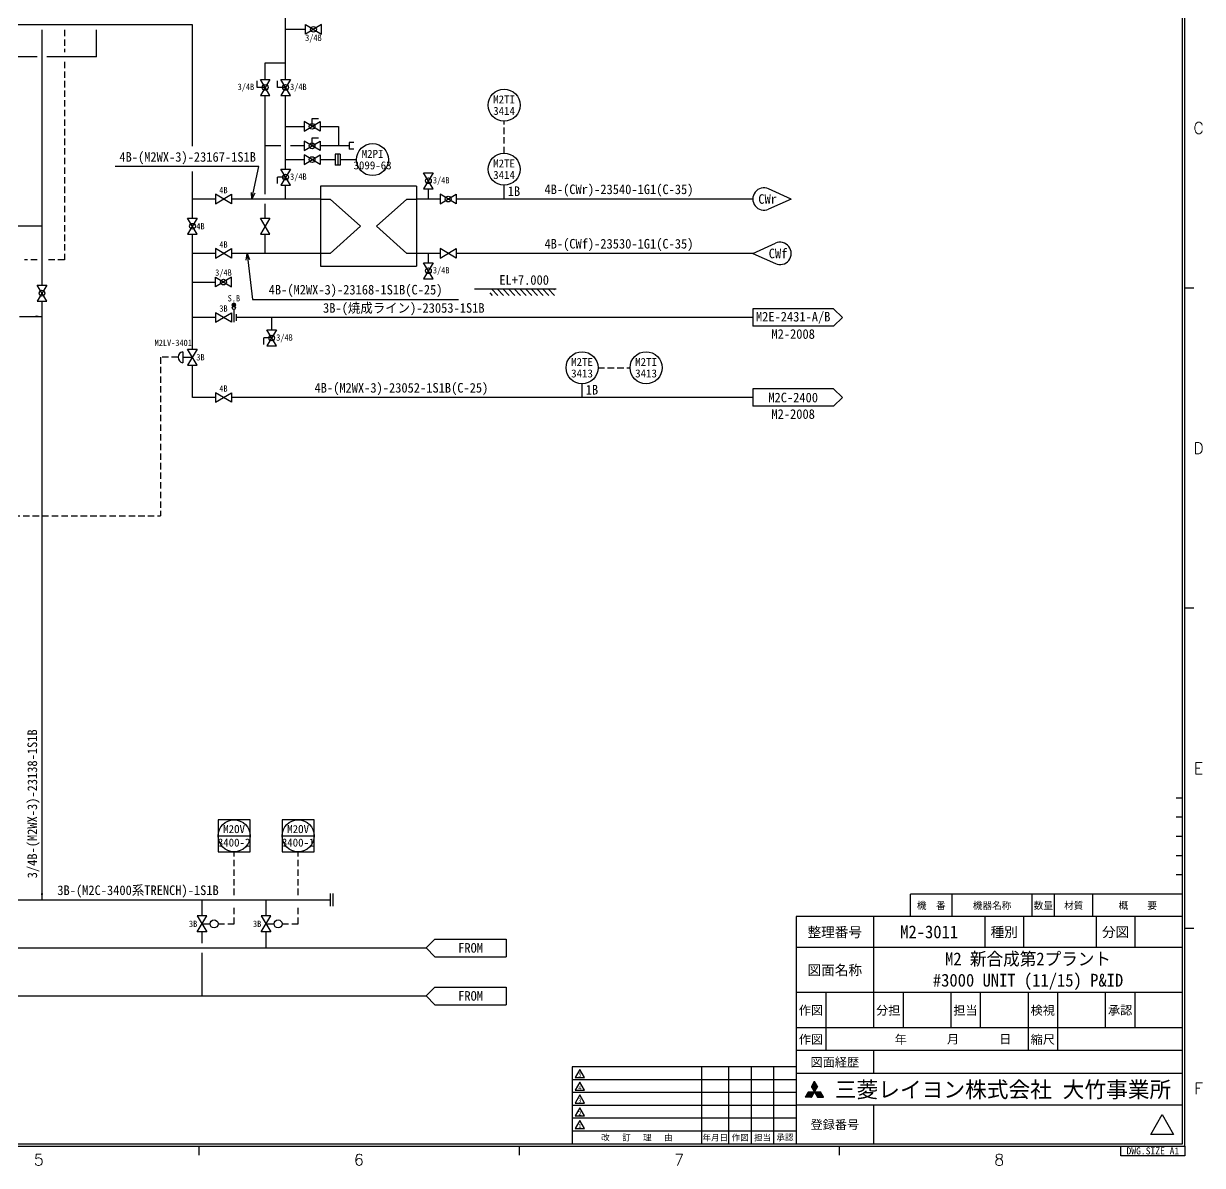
# Model space of a CAD drawing. Extents: x -5 to 813, y -6 to 574.
# Drawn here: x 445.3 to 813.5, y -6 to 350.6 of the extents above; entities that cross this region are included whole.
import ezdxf
from ezdxf.enums import TextEntityAlignment as Align

# ---------------------------------------------------------------- set-up
doc = ezdxf.new("R2010")
doc.units = 0
doc.header["$LTSCALE"] = 8
doc.header["$MEASUREMENT"] = 0
doc.linetypes.add('HIDDEN', pattern=[0.375, 0.25, -0.125])
doc.layers.get('0').update_dxf_attribs({"linetype": 'CONTINUOUS'})
for name, color, linetype in [('1', 7, 'CONTINUOUS'), ('2', 7, 'CONTINUOUS'), ('4', 7, 'CONTINUOUS'), ('5', 7, 'CONTINUOUS'), ('9', 7, 'CONTINUOUS'), ('FRAME', 2, 'CONTINUOUS'), ('TEXT', 4, 'CONTINUOUS')]:
    doc.layers.add(name, color=color, linetype=linetype)
doc.styles.add('SMP-SET', font='SIMPLEX', dxfattribs={"bigfont": 'EXTFONT'})
doc.styles.get("Standard").update_dxf_attribs({"font": 'MS Gothic.ttf'})
doc.styles.add('図枠用', font='MS Gothic.ttf')

# ---------------------------------------------------------------- blocks, each defined once
blk = doc.blocks.new('_Open30')
at = {"color": 0, "linetype": 'ByBlock', "lineweight": -2}
for p, q in [((-1, 0.27), (0, 0)), ((0, 0), (-1, -0.27)), ((0, 0), (-1, 0))]:
    blk.add_line(p, q, dxfattribs=at)
blk = doc.blocks.new('計測設備一般_現場')
at = {"layer": '2', "color": 7}
blk.add_circle((625.98, 353.21), 5, dxfattribs=at)
for tag, p in [('TAG2', (625.98, 355.01)), ('TAG1', (625.98, 351.41))]:
    blk.add_attdef(tag, text='', height=2.5, dxfattribs=at).set_placement(p, align=Align.MIDDLE)
blk = doc.blocks.new('PIDA1')
at = {"color": 2}
for p, q in [((807.27, 0.71), (807.27, 567.29)), ((807.98, 0), (807.98, 568)), ((0, 0), (807.98, 0)), ((0.71, 0.71), (807.27, 0.71))]:
    blk.add_line(p, q, dxfattribs=at)
at = {"color": 4}
for p, q in [((810.82, 268), (807.98, 268)), ((810.82, 168), (807.98, 168)), ((810.82, 68), (807.98, 68)), ((807.27, 62.05), (686.57, 62.05)), ((807.27, 48), (686.57, 48)), ((807.27, 29.82), (686.57, 29.82)), ((710.71, 29.82), (710.71, 22.72)), ((616.57, 24.71), (616.57, 0.71)), ((807.27, 22.72), (686.57, 22.72)), ((692.28, 20.23), (691.32, 18.58)), ((693.24, 18.58), (691.32, 15.26)), ((691.32, 18.58), (693.24, 15.26)), ((691.33, 18.57), (692.54, 19.78)), ((692.55, 17.39), (691.33, 18.6)), ((691.34, 18.54), (692.56, 19.76)), ((692.53, 17.36), (691.34, 18.55)), ((692.56, 17.41), (691.35, 18.63)), ((691.36, 18.51), (692.57, 19.73)), ((691.37, 18.66), (692.52, 19.81)), ((692.58, 17.44), (691.37, 18.66)), ((691.38, 18.49), (692.59, 19.7)), ((692.6, 17.47), (691.38, 18.68)), ((691.39, 18.46), (692.61, 19.67)), ((692.61, 17.5), (691.4, 18.71)), ((692.51, 17.33), (691.4, 18.44)), ((691.41, 18.43), (692.62, 19.64)), ((692.63, 17.53), (691.42, 18.74)), ((691.43, 18.76), (692.51, 19.84)), ((691.43, 18.4), (692.64, 19.61)), ((692.65, 17.56), (691.43, 18.77)), ((691.44, 18.37), (692.65, 19.58)), ((692.66, 17.59), (691.45, 18.8)), ((691.46, 18.34), (692.67, 19.56)), ((691.47, 18.31), (692.69, 19.53)), ((692.68, 17.61), (691.47, 18.83)), ((692.7, 17.64), (691.48, 18.86)), ((691.49, 18.87), (692.49, 19.87)), ((691.49, 18.29), (692.7, 19.5)), ((692.71, 17.67), (691.5, 18.88)), ((691.51, 18.26), (692.72, 19.47)), ((691.52, 18.23), (692.74, 19.44)), ((692.73, 17.7), (691.52, 18.91)), ((692.74, 17.73), (691.53, 18.94)), ((691.54, 18.2), (692.75, 19.41)), ((691.55, 18.98), (692.47, 19.9)), ((692.76, 17.76), (691.55, 18.97)), ((691.56, 18.17), (692.77, 19.39)), ((691.57, 18.14), (692.79, 19.36)), ((692.78, 17.78), (691.57, 19)), ((692.79, 17.81), (691.58, 19.03)), ((691.59, 18.12), (692.8, 19.33)), ((692.81, 17.84), (691.6, 19.05)), ((691.61, 19.08), (692.46, 19.93)), ((691.61, 18.09), (692.82, 19.3)), ((692.83, 17.87), (691.61, 19.08)), ((691.62, 18.06), (692.84, 19.27)), ((692.84, 17.9), (691.63, 19.11)), ((691.64, 18.03), (692.85, 19.24)), ((692.86, 17.93), (691.65, 19.14)), ((691.66, 18), (692.87, 19.21)), ((692.88, 17.96), (691.66, 19.17)), ((691.67, 17.97), (692.88, 19.19)), ((691.68, 19.19), (692.44, 19.95)), ((692.89, 17.98), (691.68, 19.2)), ((691.69, 17.94), (692.9, 19.16)), ((692.91, 18.01), (691.7, 19.23)), ((692.93, 18.04), (691.71, 19.25)), ((691.71, 17.92), (692.92, 19.13)), ((691.72, 17.89), (692.93, 19.1)), ((692.94, 18.07), (691.73, 19.28)), ((691.74, 19.3), (692.42, 19.98)), ((691.74, 17.86), (692.95, 19.07)), ((692.96, 18.1), (691.75, 19.31)), ((691.75, 17.83), (692.97, 19.04)), ((692.98, 18.13), (691.76, 19.34)), ((691.77, 17.8), (692.98, 19.02)), ((692.99, 18.15), (691.78, 19.37)), ((691.79, 17.77), (693, 18.99)), ((691.8, 19.4), (692.41, 20.01)), ((693.01, 18.18), (691.8, 19.4)), ((691.8, 17.75), (693.02, 18.96)), ((693.02, 18.21), (691.81, 19.42)), ((691.82, 17.72), (693.03, 18.93)), ((693.04, 18.24), (691.83, 19.45)), ((693.06, 18.27), (691.84, 19.48)), ((691.84, 17.69), (693.05, 18.9)), ((691.85, 17.66), (693.07, 18.87)), ((691.86, 19.51), (692.39, 20.04)), ((693.07, 18.3), (691.86, 19.51)), ((691.87, 17.63), (693.08, 18.84)), ((693.09, 18.33), (691.88, 19.54)), ((693.11, 18.35), (691.89, 19.57)), ((691.89, 17.6), (693.1, 18.82)), ((691.9, 17.57), (693.12, 18.79)), ((693.12, 18.38), (691.91, 19.6)), ((691.92, 19.61), (692.38, 20.07)), ((691.92, 17.55), (693.13, 18.76)), ((693.14, 18.41), (691.93, 19.62)), ((693.16, 18.44), (691.94, 19.65)), ((691.94, 17.52), (693.15, 18.73)), ((691.95, 17.49), (693.16, 18.7)), ((693.17, 18.47), (691.96, 19.68)), ((691.97, 17.46), (693.18, 18.67)), ((691.98, 19.72), (692.36, 20.1)), ((693.19, 18.5), (691.98, 19.71)), ((691.98, 17.43), (693.2, 18.65)), ((693.21, 18.53), (691.99, 19.74)), ((692, 17.4), (693.21, 18.62)), ((693.22, 18.55), (692.01, 19.77)), ((692.02, 17.38), (693.23, 18.59)), ((693.23, 18.59), (692.03, 19.79)), ((692.03, 17.35), (693.2, 18.51)), ((692.04, 19.83), (692.34, 20.13)), ((693.17, 18.7), (692.04, 19.82)), ((693.11, 18.8), (692.06, 19.85)), ((693.04, 18.91), (692.07, 19.88)), ((692.98, 19.02), (692.09, 19.91)), ((692.1, 19.93), (692.33, 20.15)), ((692.92, 19.12), (692.11, 19.94)), ((692.86, 19.23), (692.12, 19.97)), ((692.8, 19.34), (692.14, 19.99)), ((692.74, 19.44), (692.16, 20.02)), ((692.17, 20.04), (692.31, 20.18)), ((692.68, 19.55), (692.17, 20.05)), ((692.61, 19.65), (692.19, 20.08)), ((692.55, 19.76), (692.21, 20.11)), ((692.49, 19.87), (692.22, 20.14)), ((692.23, 20.15), (692.29, 20.21)), ((692.43, 19.97), (692.24, 20.16)), ((692.37, 20.08), (692.26, 20.19)), ((692.31, 20.19), (692.27, 20.22)), ((693.24, 18.58), (692.28, 20.23)), ((690.37, 16.92), (689.41, 15.26)), ((689.41, 15.26), (691.07, 16.92)), ((689.42, 15.26), (689.41, 15.27)), ((691.32, 15.26), (689.41, 15.26)), ((689.46, 15.26), (689.43, 15.3)), ((689.51, 15.26), (689.44, 15.33)), ((689.46, 15.26), (691.11, 16.92)), ((689.55, 15.26), (689.46, 15.35)), ((689.47, 15.36), (691.02, 16.92)), ((689.6, 15.26), (689.48, 15.38)), ((689.64, 15.26), (689.49, 15.41)), ((689.5, 15.26), (691.16, 16.92)), ((689.69, 15.26), (689.51, 15.44)), ((689.53, 15.47), (690.98, 16.92)), ((689.73, 15.26), (689.53, 15.47)), ((689.77, 15.26), (689.54, 15.5)), ((689.55, 15.26), (691.2, 16.92)), ((689.82, 15.26), (689.56, 15.52)), ((689.86, 15.26), (689.58, 15.55)), ((689.59, 15.58), (690.93, 16.92)), ((689.59, 15.26), (691.25, 16.92)), ((689.91, 15.26), (689.59, 15.58)), ((689.95, 15.26), (689.61, 15.61)), ((690, 15.26), (689.63, 15.64)), ((689.64, 15.26), (691.29, 16.92)), ((690.04, 15.26), (689.64, 15.67)), ((689.65, 15.68), (690.89, 16.92)), ((690.09, 15.26), (689.66, 15.7)), ((689.68, 15.26), (691.34, 16.92)), ((690.13, 15.26), (689.68, 15.72)), ((690.18, 15.26), (689.69, 15.75)), ((689.71, 15.79), (690.84, 16.92)), ((690.22, 15.26), (689.71, 15.78)), ((690.27, 15.26), (689.72, 15.81)), ((689.73, 15.26), (691.38, 16.92)), ((690.31, 15.26), (689.74, 15.84)), ((690.36, 15.26), (689.76, 15.87)), ((689.77, 15.9), (690.8, 16.92)), ((689.77, 15.26), (691.43, 16.92)), ((690.4, 15.26), (689.77, 15.89)), ((690.45, 15.26), (689.79, 15.92)), ((690.49, 15.26), (689.81, 15.95)), ((689.82, 15.26), (691.47, 16.92)), ((690.54, 15.26), (689.82, 15.98)), ((689.84, 16), (690.76, 16.92)), ((690.58, 15.26), (689.84, 16.01)), ((689.86, 15.26), (691.52, 16.92)), ((690.63, 15.26), (689.86, 16.04)), ((690.67, 15.26), (689.87, 16.07)), ((690.72, 15.26), (689.89, 16.09)), ((689.9, 16.11), (690.71, 16.92)), ((689.91, 15.26), (691.56, 16.92)), ((690.76, 15.26), (689.91, 16.12)), ((690.81, 15.26), (689.92, 16.15)), ((690.85, 15.26), (689.94, 16.18)), ((689.95, 15.26), (691.61, 16.92)), ((690.9, 15.26), (689.95, 16.21)), ((689.96, 16.21), (690.67, 16.92)), ((690.94, 15.26), (689.97, 16.24)), ((690.99, 15.26), (689.99, 16.26)), ((690, 15.26), (691.65, 16.92)), ((691.03, 15.26), (690, 16.29)), ((690.02, 16.32), (690.62, 16.92)), ((691.08, 15.26), (690.02, 16.32)), ((690.04, 15.26), (691.7, 16.92)), ((691.12, 15.26), (690.04, 16.35)), ((691.17, 15.26), (690.05, 16.38)), ((691.21, 15.26), (690.07, 16.41)), ((690.08, 16.43), (690.58, 16.92)), ((690.09, 15.26), (691.74, 16.92)), ((691.26, 15.26), (690.09, 16.44)), ((691.3, 15.26), (690.1, 16.46)), ((691.33, 15.28), (690.12, 16.49)), ((690.13, 15.26), (691.79, 16.92)), ((690.14, 16.53), (690.53, 16.92)), ((691.35, 15.31), (690.14, 16.52)), ((691.36, 15.34), (690.15, 16.55)), ((691.38, 15.37), (690.17, 16.58)), ((690.18, 15.26), (691.83, 16.92)), ((691.4, 15.39), (690.18, 16.61)), ((690.2, 16.64), (690.49, 16.92)), ((691.41, 15.42), (690.2, 16.63)), ((690.22, 15.26), (691.88, 16.92)), ((691.43, 15.45), (690.22, 16.66)), ((691.45, 15.48), (690.23, 16.69)), ((691.46, 15.51), (690.25, 16.72)), ((690.26, 16.75), (690.44, 16.92)), ((690.27, 15.26), (691.92, 16.92)), ((691.48, 15.54), (690.27, 16.75)), ((691.5, 15.56), (690.28, 16.78)), ((691.51, 15.59), (690.3, 16.81)), ((690.31, 15.26), (691.97, 16.92)), ((691.53, 15.62), (690.32, 16.83)), ((690.33, 16.85), (690.4, 16.92)), ((691.55, 15.65), (690.33, 16.86)), ((691.56, 15.68), (690.35, 16.89)), ((690.36, 15.26), (692.01, 16.92)), ((690.37, 16.92), (694.19, 16.92)), ((691.58, 15.71), (690.37, 16.92)), ((690.4, 15.26), (692.06, 16.92)), ((691.59, 15.74), (690.41, 16.92)), ((690.45, 15.26), (692.1, 16.92)), ((691.61, 15.76), (690.45, 16.92)), ((690.49, 15.26), (692.15, 16.92)), ((691.63, 15.79), (690.5, 16.92)), ((690.54, 15.26), (692.19, 16.92)), ((691.64, 15.82), (690.54, 16.92)), ((690.58, 15.26), (692.24, 16.92)), ((691.66, 15.85), (690.59, 16.92)), ((690.63, 15.26), (692.28, 16.92)), ((691.68, 15.88), (690.63, 16.92)), ((690.67, 15.26), (692.21, 16.81)), ((691.69, 15.91), (690.68, 16.92)), ((690.71, 15.26), (692.15, 16.7)), ((691.71, 15.93), (690.72, 16.92)), ((690.76, 15.26), (692.09, 16.6)), ((691.73, 15.96), (690.77, 16.92)), ((690.8, 15.26), (692.03, 16.49)), ((691.74, 15.99), (690.81, 16.92)), ((690.85, 15.26), (691.97, 16.38)), ((691.76, 16.02), (690.86, 16.92)), ((690.89, 15.26), (691.91, 16.28)), ((691.78, 16.05), (690.9, 16.92)), ((690.94, 15.26), (691.85, 16.17)), ((691.79, 16.08), (690.95, 16.92)), ((690.98, 15.26), (691.79, 16.07)), ((691.81, 16.11), (690.99, 16.92)), ((691.03, 15.26), (691.72, 15.96)), ((691.82, 16.13), (691.04, 16.92)), ((691.07, 15.26), (691.66, 15.85)), ((691.84, 16.16), (691.08, 16.92)), ((691.12, 15.26), (691.6, 15.75)), ((691.86, 16.19), (691.13, 16.92)), ((691.16, 15.26), (691.54, 15.64)), ((691.87, 16.22), (691.17, 16.92)), ((691.21, 15.26), (691.48, 15.53)), ((691.89, 16.25), (691.22, 16.92)), ((691.25, 15.26), (691.42, 15.43)), ((691.91, 16.28), (691.26, 16.92)), ((691.3, 15.26), (691.36, 15.32)), ((691.92, 16.3), (691.31, 16.92)), ((691.94, 16.33), (691.35, 16.92)), ((691.96, 16.36), (691.4, 16.92)), ((691.97, 16.39), (691.44, 16.92)), ((692.5, 17.3), (691.46, 18.34)), ((691.99, 16.42), (691.49, 16.92)), ((692.48, 17.27), (691.52, 18.23)), ((692.01, 16.45), (691.53, 16.92)), ((692.47, 17.24), (691.58, 18.12)), ((692.02, 16.48), (691.58, 16.92)), ((692.04, 16.5), (691.62, 16.92)), ((692.45, 17.22), (691.65, 18.02)), ((692.05, 16.53), (691.67, 16.92)), ((692.43, 17.19), (691.71, 17.91)), ((692.07, 16.56), (691.71, 16.92)), ((692.09, 16.59), (691.76, 16.92)), ((692.42, 17.16), (691.77, 17.81)), ((692.1, 16.62), (691.8, 16.92)), ((692.4, 17.13), (691.83, 17.7)), ((692.12, 16.65), (691.85, 16.92)), ((692.38, 17.1), (691.89, 17.59)), ((692.14, 16.67), (691.89, 16.92)), ((692.15, 16.7), (691.93, 16.92)), ((692.37, 17.07), (691.95, 17.49)), ((692.17, 16.73), (691.98, 16.92)), ((692.35, 17.04), (692.01, 17.38)), ((692.19, 16.76), (692.02, 16.92)), ((692.05, 17.32), (693.13, 18.4)), ((692.07, 17.29), (693.07, 18.3)), ((692.2, 16.79), (692.07, 16.92)), ((692.08, 17.26), (693.01, 18.19)), ((692.33, 17.02), (692.08, 17.27)), ((692.1, 17.23), (692.95, 18.08)), ((692.22, 16.82), (692.11, 16.92)), ((692.12, 17.2), (692.89, 17.98)), ((692.13, 17.18), (692.83, 17.87)), ((692.32, 16.99), (692.14, 17.17)), ((692.15, 17.15), (692.77, 17.77)), ((692.24, 16.85), (692.16, 16.92)), ((692.17, 17.12), (692.71, 17.66)), ((692.18, 17.09), (692.64, 17.55)), ((692.2, 17.06), (692.58, 17.45)), ((692.3, 16.96), (692.2, 17.06)), ((692.25, 16.87), (692.2, 16.92)), ((692.21, 17.03), (692.52, 17.34)), ((692.23, 17.01), (692.46, 17.23)), ((692.25, 16.98), (692.4, 17.13)), ((692.27, 16.9), (692.25, 16.92)), ((692.26, 16.95), (692.34, 17.02)), ((692.28, 16.93), (692.26, 16.96)), ((692.28, 16.92), (692.28, 16.92)), ((693.95, 15.26), (692.29, 16.92)), ((692.3, 16.89), (692.33, 16.92)), ((692.31, 16.86), (692.37, 16.92)), ((693.91, 15.26), (692.32, 16.85)), ((692.33, 16.83), (692.42, 16.92)), ((694, 15.26), (692.34, 16.92)), ((692.35, 16.81), (692.46, 16.92)), ((692.36, 16.78), (692.51, 16.92)), ((692.38, 16.75), (692.55, 16.92)), ((694.04, 15.26), (692.38, 16.92)), ((693.86, 15.26), (692.38, 16.74)), ((692.4, 16.72), (692.6, 16.92)), ((692.41, 16.69), (692.64, 16.92)), ((692.43, 16.66), (692.69, 16.92)), ((694.09, 15.26), (692.43, 16.92)), ((692.44, 16.64), (692.73, 16.92)), ((693.82, 15.26), (692.44, 16.64)), ((692.46, 16.61), (692.78, 16.92)), ((694.13, 15.26), (692.47, 16.92)), ((692.48, 16.58), (692.82, 16.92)), ((692.49, 16.55), (692.87, 16.92)), ((693.77, 15.26), (692.5, 16.53)), ((692.51, 16.52), (692.91, 16.92)), ((694.18, 15.26), (692.52, 16.92)), ((692.53, 16.49), (692.96, 16.92)), ((692.54, 16.46), (693, 16.92)), ((692.56, 16.44), (693.05, 16.92)), ((694.22, 15.26), (692.56, 16.92)), ((693.73, 15.26), (692.57, 16.43)), ((692.58, 16.41), (693.09, 16.92)), ((692.59, 16.38), (693.13, 16.92)), ((692.61, 16.35), (693.18, 16.92)), ((694.27, 15.26), (692.61, 16.92)), ((692.63, 16.32), (693.22, 16.92)), ((693.68, 15.26), (692.63, 16.32)), ((692.64, 16.29), (693.27, 16.92)), ((694.31, 15.26), (692.65, 16.92)), ((692.66, 16.27), (693.31, 16.92)), ((692.67, 16.24), (693.36, 16.92)), ((692.69, 16.21), (693.4, 16.92)), ((693.64, 15.26), (692.69, 16.21)), ((694.35, 15.26), (692.7, 16.92)), ((692.71, 16.18), (693.45, 16.92)), ((692.72, 16.15), (693.49, 16.92)), ((692.74, 16.12), (693.54, 16.92)), ((694.4, 15.26), (692.74, 16.92)), ((693.59, 15.26), (692.75, 16.11)), ((692.76, 16.09), (693.58, 16.92)), ((692.77, 16.07), (693.63, 16.92)), ((692.79, 16.04), (693.67, 16.92)), ((694.44, 15.26), (692.79, 16.92)), ((692.81, 16.01), (693.72, 16.92)), ((693.55, 15.26), (692.81, 16)), ((692.82, 15.98), (693.76, 16.92)), ((694.49, 15.26), (692.83, 16.92)), ((692.84, 15.95), (693.81, 16.92)), ((692.86, 15.92), (693.85, 16.92)), ((692.87, 15.9), (693.9, 16.92)), ((693.5, 15.26), (692.87, 15.89)), ((694.53, 15.26), (692.88, 16.92)), ((692.89, 15.87), (693.94, 16.92)), ((692.9, 15.84), (693.99, 16.92)), ((692.92, 15.81), (694.03, 16.92)), ((694.58, 15.26), (692.92, 16.92)), ((693.46, 15.26), (692.93, 15.79)), ((692.94, 15.78), (694.08, 16.92)), ((692.95, 15.75), (694.12, 16.92)), ((692.97, 15.72), (694.17, 16.92)), ((694.62, 15.26), (692.97, 16.92)), ((692.99, 15.7), (694.2, 16.91)), ((693, 15.67), (694.22, 16.88)), ((693.41, 15.26), (693, 15.68)), ((694.67, 15.26), (693.01, 16.92)), ((693.02, 15.64), (694.23, 16.85)), ((693.04, 15.61), (694.25, 16.82)), ((693.05, 15.58), (694.27, 16.79)), ((694.71, 15.26), (693.06, 16.92)), ((693.37, 15.26), (693.06, 15.58)), ((693.07, 15.55), (694.28, 16.77)), ((693.09, 15.53), (694.3, 16.74)), ((694.76, 15.26), (693.1, 16.92)), ((693.1, 15.5), (694.31, 16.71)), ((693.12, 15.47), (694.33, 16.68)), ((693.32, 15.26), (693.12, 15.47)), ((693.13, 15.44), (694.35, 16.65)), ((694.8, 15.26), (693.15, 16.92)), ((693.15, 15.41), (694.36, 16.62)), ((693.17, 15.38), (694.38, 16.6)), ((693.18, 15.35), (694.4, 16.57)), ((693.28, 15.26), (693.18, 15.36)), ((694.85, 15.26), (693.19, 16.92)), ((693.2, 15.33), (694.41, 16.54)), ((693.22, 15.3), (694.43, 16.51)), ((693.23, 15.27), (694.45, 16.48)), ((694.89, 15.26), (693.24, 16.92)), ((693.24, 15.26), (695.15, 15.26)), ((693.27, 15.26), (694.46, 16.45)), ((694.94, 15.26), (693.28, 16.92)), ((693.32, 15.26), (694.48, 16.42)), ((694.98, 15.26), (693.33, 16.92)), ((693.36, 15.26), (694.5, 16.4)), ((695.03, 15.26), (693.37, 16.92)), ((693.41, 15.26), (694.51, 16.37)), ((695.07, 15.26), (693.42, 16.92)), ((693.45, 15.26), (694.53, 16.34)), ((695.12, 15.26), (693.46, 16.92)), ((693.5, 15.26), (694.54, 16.31)), ((695.13, 15.3), (693.51, 16.92)), ((693.54, 15.26), (694.56, 16.28)), ((695.07, 15.4), (693.55, 16.92)), ((693.59, 15.26), (694.58, 16.25)), ((695.01, 15.51), (693.6, 16.92)), ((693.63, 15.26), (694.59, 16.23)), ((694.95, 15.62), (693.64, 16.92)), ((693.68, 15.26), (694.61, 16.2)), ((694.88, 15.72), (693.69, 16.92)), ((693.72, 15.26), (694.63, 16.17)), ((694.82, 15.83), (693.73, 16.92)), ((693.77, 15.26), (694.64, 16.14)), ((694.76, 15.94), (693.78, 16.92)), ((693.81, 15.26), (694.66, 16.11)), ((694.7, 16.04), (693.82, 16.92)), ((693.86, 15.26), (694.68, 16.08)), ((694.64, 16.15), (693.87, 16.92)), ((693.9, 15.26), (694.69, 16.05)), ((694.58, 16.25), (693.91, 16.92)), ((693.95, 15.26), (694.71, 16.03)), ((694.52, 16.36), (693.96, 16.92)), ((693.99, 15.26), (694.73, 16)), ((694.45, 16.47), (694, 16.92)), ((694.04, 15.26), (694.74, 15.97)), ((694.39, 16.57), (694.05, 16.92)), ((694.08, 15.26), (694.76, 15.94)), ((694.33, 16.68), (694.09, 16.92)), ((694.13, 15.26), (694.78, 15.91)), ((694.27, 16.79), (694.14, 16.92)), ((694.17, 15.26), (694.79, 15.88)), ((694.21, 16.89), (694.18, 16.92)), ((695.15, 15.26), (694.19, 16.92)), ((694.22, 15.26), (694.81, 15.86)), ((694.26, 15.26), (694.82, 15.83)), ((694.31, 15.26), (694.84, 15.8)), ((694.35, 15.26), (694.86, 15.77)), ((694.4, 15.26), (694.87, 15.74)), ((694.44, 15.26), (694.89, 15.71)), ((694.49, 15.26), (694.91, 15.68)), ((694.53, 15.26), (694.92, 15.66)), ((694.58, 15.26), (694.94, 15.63)), ((694.62, 15.26), (694.96, 15.6)), ((694.67, 15.26), (694.97, 15.57)), ((694.71, 15.26), (694.99, 15.54)), ((694.76, 15.26), (695.01, 15.51)), ((694.8, 15.26), (695.02, 15.49)), ((694.85, 15.26), (695.04, 15.46)), ((694.89, 15.26), (695.05, 15.43)), ((694.94, 15.26), (695.07, 15.4)), ((694.98, 15.26), (695.09, 15.37)), ((695.03, 15.26), (695.1, 15.34)), ((695.07, 15.26), (695.12, 15.31)), ((695.12, 15.26), (695.14, 15.29)), ((807.27, 12.78), (686.57, 12.78)), ((710.71, 12.78), (710.71, 0.71)), ((686.57, 4.71), (616.57, 4.71)), ((500, 0), (500, -2.84)), ((600, 0), (600, -2.84)), ((700, 0), (700, -2.84))]:
    blk.add_line(p, q, dxfattribs=at)
at = {"color": 7}
for p, q in [((807.27, 108.71), (805.27, 108.71)), ((807.27, 102.71), (805.27, 102.71)), ((807.27, 96.71), (805.27, 96.71)), ((807.27, 90.71), (805.27, 90.71)), ((807.27, 84.71), (805.27, 84.71)), ((735.27, 71.71), (735.27, 78.71)), ((760.27, 71.71), (760.27, 78.71)), ((767.27, 71.71), (767.27, 78.71)), ((779.27, 71.71), (779.27, 78.71)), ((710.71, 71.71), (710.71, 36.92)), ((745.5, 71.71), (745.5, 62.05)), ((757.57, 71.71), (757.57, 62.05)), ((780.29, 71.71), (780.29, 62.05)), ((792.36, 71.71), (792.36, 62.05)), ((695.8, 48), (695.8, 29.82)), ((719.94, 48), (719.94, 36.92)), ((734.85, 48), (734.85, 36.92)), ((744.08, 48), (744.08, 36.92)), ((758.99, 48), (758.99, 29.82)), ((768.22, 48), (768.22, 29.82)), ((783.13, 48), (783.13, 36.92)), ((792.36, 48), (792.36, 36.92)), ((807.27, 36.92), (686.57, 36.92)), ((686.57, 24.71), (616.57, 24.71)), ((619.02, 23.97), (617.57, 21.45)), ((620.48, 21.45), (619.02, 23.97)), ((657.07, 0.71), (657.07, 24.71)), ((665.57, 0.71), (665.57, 24.71)), ((672.57, 0.71), (672.57, 24.71)), ((679.57, 0.71), (679.57, 24.71)), ((686.57, 20.71), (616.57, 20.71)), ((617.57, 21.45), (620.48, 21.45)), ((619.02, 19.97), (617.57, 17.45)), ((620.48, 17.45), (619.02, 19.97)), ((686.57, 16.71), (616.57, 16.71)), ((617.57, 17.45), (620.48, 17.45)), ((619.02, 15.97), (617.57, 13.45)), ((620.48, 13.45), (619.02, 15.97)), ((686.57, 12.71), (616.57, 12.71)), ((617.57, 13.45), (620.48, 13.45)), ((619.02, 11.97), (617.57, 9.45)), ((620.48, 9.45), (619.02, 11.97)), ((686.57, 8.71), (616.57, 8.71)), ((617.57, 9.45), (620.48, 9.45)), ((619.02, 7.97), (617.57, 5.45)), ((620.48, 5.45), (619.02, 7.97)), ((797.33, 3.67), (800.88, 9.82)), ((800.88, 9.82), (804.43, 3.67)), ((617.57, 5.45), (620.48, 5.45)), ((787.98, -3), (787.98, 0)), ((804.43, 3.67), (797.33, 3.67)), ((807.98, 0), (807.98, -3)), ((807.98, -3), (787.98, -3))]:
    blk.add_line(p, q, dxfattribs=at)
at = {"color": 3}
for p, q in [((807.27, 78.71), (722.27, 78.71)), ((722.27, 71.71), (722.27, 78.71)), ((807.27, 71.71), (686.57, 71.71)), ((686.57, 71.71), (686.57, 0.71))]:
    blk.add_line(p, q, dxfattribs=at)
at = {"layer": 'TEXT', "color": 4, "style": 'SMP-SET'}
for s, p in [('C', (812.24, 318)), ('D', (812.24, 218)), ('E', (812.24, 118)), ('F', (812.24, 18)), ('5', (450, -4.26)), ('6', (550, -4.26)), ('7', (650, -4.26)), ('8', (750, -4.26))]:
    blk.add_text(s, height=3.55, dxfattribs=at).set_placement(p, align=Align.MIDDLE)
at = {"layer": 'TEXT', "color": 7, "style": '図枠用'}
for s, height, p in [('機  番', 2.2, (728.77, 75.21)), ('機器名称', 2.2, (747.77, 75.21)), ('数量', 2.2, (763.77, 75.21)), ('材質', 2.2, (773.27, 75.21)), ('概    要', 2.2, (793.27, 75.21)), ('整理番号', 3.124, (698.64, 66.88)), ('種別', 3.124, (751.54, 66.88)), ('分図', 3.124, (786.33, 66.88)), ('図面名称', 3.124, (698.64, 55.03)), ('作図', 2.783, (691.19, 42.46)), ('分担', 2.783, (715.33, 42.46)), ('担当', 2.783, (739.46, 42.46)), ('検視', 2.783, (763.6, 42.46)), ('承認', 2.783, (787.75, 42.46)), ('作図', 2.783, (691.19, 33.37)), ('年', 2.78, (719.23, 33.37)), ('月', 2.78, (735.56, 33.37)), ('日', 2.78, (751.89, 33.37)), ('縮尺', 2.783, (763.6, 33.37)), ('図面経歴', 2.783, (698.64, 26.27)), ('5', 1.3, (619.02, 22.29)), ('4', 1.3, (619.02, 18.29)), ('3', 1.3, (619.02, 14.29)), ('2', 1.3, (619.02, 10.29)), ('登録番号', 2.783, (698.64, 6.75)), ('1', 1.3, (619.02, 6.29)), ('改   訂   理   由', 1.9, (636.82, 2.71)), ('年月日', 1.9, (661.32, 2.71)), ('作図', 1.9, (669.07, 2.71)), ('担当', 1.9, (676.07, 2.71)), ('承認', 1.9, (683.07, 2.71)), ('DWG.SIZE A1', 2.2, (797.98, -1.5))]:
    blk.add_text(s, height=height, dxfattribs=at).set_placement(p, align=Align.MIDDLE)
at = {"layer": 'TEXT', "color": 3, "style": '図枠用'}
blk.add_text('三菱レイヨン株式会社 大竹事業所', height=4.97, dxfattribs=at).set_placement((751.18, 17.75), align=Align.MIDDLE)
blk = doc.blocks.new('CRT_計器室')
at = {"layer": '4', "color": 7}
blk.add_line((503.83, 302.5), (513.83, 302.5), dxfattribs=at)
blk.add_lwpolyline([(503.83, 297.5), (513.83, 297.5), (513.83, 307.5), (503.83, 307.5)], close=True, dxfattribs=at)
blk.add_circle((508.83, 302.5), 5, dxfattribs=at)
blk.add_attdef('TAG15', text='', height=2.5, dxfattribs=at).set_placement((508.83, 304.6), align=Align.MIDDLE)
blk.add_attdef('TAG16', text='', height=2.5, dxfattribs=at).set_placement((508.83, 300.4), align=Align.MIDDLE_CENTER)

msp = doc.modelspace()

# ---------------------------------------------------------------- hatches: boundary and pattern name
at = {"layer": '1'}
h = msp.add_hatch(dxfattribs=at)
h.set_pattern_fill('ANSI37', scale=0.02, style=0)
h.set_pattern_definition([(45, (461.263374, 84.00114), (-0.04490128, 0.04490128), []), (135, (461.263374, 84.00114), (-0.04490128, -0.04490128), [])])
h.paths.add_polyline_path([(511.44, 262.82, 0.153915), (511.35, 263.1), (510.94, 262.82)])
h.paths.add_polyline_path([(510.94, 262.82), (510.94, 262.32, 0.414214), (511.44, 262.82)])
h.paths.add_polyline_path([(510.53, 262.53, 0.244698), (510.94, 262.32), (510.94, 262.82)])
h.paths.add_polyline_path([(510.44, 262.82, 0.153915), (510.53, 262.53), (510.94, 262.82)])
h.paths.add_polyline_path([(510.94, 262.82), (510.94, 263.32, 0.414214), (510.44, 262.82)])
h.paths.add_polyline_path([(511.35, 263.1, 0.244698), (510.94, 263.32), (510.94, 262.82)])
at = {"layer": '9'}
h = msp.add_hatch(dxfattribs=at)
h.set_pattern_fill('ANSI31', scale=10, angle=90, style=0)
h.set_pattern_definition([(135, (447.9144, -62.5243), (-0.8838835, -0.8838835), [])])
h.paths.add_polyline_path([(611.12, 267.72), (590.88, 267.72), (590.88, 265.72), (611.12, 265.72)])

# ---------------------------------------------------------------- linework, layer by layer
at = {"layer": '1', "color": 7}
for p, q in [((538.3, 350.32), (533.3, 347.32)), ((533.3, 347.32), (533.3, 350.32)), ((533.3, 350.32), (538.3, 347.32)), ((538.3, 347.32), (538.3, 350.32)), ((518.21, 330.7), (518.21, 332.7)), ((522.21, 328.2), (519.21, 333.2)), ((519.21, 333.2), (522.21, 333.2)), ((522.21, 333.2), (519.21, 328.2)), ((524.59, 330.7), (524.59, 332.7)), ((528.59, 328.2), (525.59, 333.2)), ((525.59, 333.2), (528.59, 333.2)), ((528.59, 333.2), (525.59, 328.2)), ((520.71, 330.7), (518.21, 330.7)), ((519.21, 328.2), (522.21, 328.2)), ((527.09, 330.7), (524.59, 330.7)), ((525.59, 328.2), (528.59, 328.2)), ((535.38, 318.52), (535.38, 321.02)), ((535.38, 321.02), (537.38, 321.02)), ((532.88, 320.02), (532.88, 317.02)), ((532.88, 317.02), (537.88, 320.02)), ((537.88, 317.02), (532.88, 320.02)), ((537.88, 320.02), (537.88, 317.02)), ((532.88, 313.93), (532.88, 310.93)), ((532.88, 310.93), (537.88, 313.93)), ((537.88, 310.93), (532.88, 313.93)), ((535.38, 312.43), (535.38, 314.93)), ((535.38, 314.93), (537.38, 314.93)), ((537.88, 313.93), (537.88, 310.93)), ((546.91, 313.43), (546.91, 311.43)), ((548.41, 313.43), (546.91, 313.43)), ((532.88, 309.62), (532.88, 306.62)), ((532.88, 306.62), (537.88, 309.62)), ((537.88, 306.62), (532.88, 309.62)), ((537.88, 309.62), (537.88, 306.62)), ((542.57, 309.87), (542.57, 306.37)), ((544.17, 309.87), (542.57, 309.87)), ((543.37, 309.87), (543.37, 306.37)), ((544.17, 309.87), (544.17, 306.37)), ((548.41, 311.43), (546.91, 311.43)), ((544.17, 306.37), (542.57, 306.37)), ((527.09, 302.66), (524.59, 302.66)), ((524.59, 300.66), (524.59, 302.66)), ((528.59, 300.16), (525.59, 305.16)), ((525.59, 305.16), (528.59, 305.16)), ((528.59, 305.16), (525.59, 300.16)), ((573.19, 299.03), (570.19, 304.03)), ((570.19, 304.03), (573.19, 304.03)), ((573.19, 304.03), (570.19, 299.03)), ((525.59, 300.16), (528.59, 300.16)), ((538.01, 299.82), (538.01, 274.82)), ((568.01, 299.82), (538.01, 299.82)), ((568.01, 299.82), (568.01, 274.82)), ((570.19, 299.03), (573.19, 299.03)), ((505.19, 295.82), (498.01, 295.82)), ((505.19, 297.32), (505.19, 294.32)), ((505.19, 294.32), (510.19, 297.32)), ((510.19, 294.32), (505.19, 297.32)), ((510.19, 297.32), (510.19, 294.32)), ((575.38, 297.32), (575.38, 294.32)), ((575.38, 294.32), (580.38, 297.32)), ((580.38, 294.32), (575.38, 297.32)), ((580.38, 297.32), (580.38, 294.32)), ((499.51, 284.82), (496.51, 289.82)), ((496.51, 289.82), (499.51, 289.82)), ((499.51, 289.82), (496.51, 284.82)), ((522.21, 284.82), (519.21, 289.82)), ((519.21, 289.82), (522.21, 289.82)), ((522.21, 289.82), (519.21, 284.82)), ((496.51, 284.82), (499.51, 284.82)), ((519.21, 284.82), (522.21, 284.82)), ((505.19, 280.32), (505.19, 277.32)), ((505.19, 277.32), (510.19, 280.32)), ((510.19, 277.32), (505.19, 280.32)), ((510.19, 280.32), (510.19, 277.32)), ((575.38, 280.32), (575.38, 277.32)), ((575.38, 277.32), (580.38, 280.32)), ((580.38, 277.32), (575.38, 280.32)), ((580.38, 280.32), (580.38, 277.32)), ((538.01, 274.82), (568.01, 274.82)), ((573.19, 270.92), (570.19, 275.92)), ((570.19, 275.92), (573.19, 275.92)), ((573.19, 275.92), (570.19, 270.92)), ((452.51, 263.9), (449.51, 268.9)), ((449.51, 268.9), (452.51, 268.9)), ((452.51, 268.9), (449.51, 263.9)), ((510.19, 271.38), (505.19, 268.38)), ((505.19, 268.38), (505.19, 271.38)), ((505.19, 271.38), (510.19, 268.38)), ((510.19, 268.38), (510.19, 271.38)), ((570.19, 270.92), (573.19, 270.92)), ((449.51, 263.9), (452.51, 263.9)), ((505.19, 260.32), (505.19, 257.32)), ((505.19, 257.32), (510.19, 260.32)), ((510.19, 257.32), (505.19, 260.32)), ((510.19, 260.32), (510.19, 257.32)), ((510.94, 261.32), (510.94, 258.82)), ((510.94, 258.82), (510.94, 257.32)), ((511.69, 259.82), (511.69, 257.82)), ((524.25, 249.91), (521.25, 254.91)), ((521.25, 254.91), (524.25, 254.91)), ((524.25, 254.91), (521.25, 249.91)), ((522.75, 252.41), (520.25, 252.41)), ((520.25, 250.41), (520.25, 252.41)), ((495.01, 248.13), (495.01, 244.63)), ((499.51, 243.88), (496.51, 248.88)), ((496.51, 248.88), (499.51, 248.88)), ((499.51, 248.88), (496.51, 243.88)), ((521.25, 249.91), (524.25, 249.91)), ((495.01, 246.38), (498.01, 246.38)), ((496.51, 243.88), (499.51, 243.88)), ((505.19, 235.32), (505.19, 232.32)), ((505.19, 232.32), (510.19, 235.32)), ((510.19, 232.32), (505.19, 235.32)), ((510.19, 235.32), (510.19, 232.32)), ((502.51, 71.91), (499.51, 71.91)), ((499.51, 71.91), (502.51, 66.91)), ((499.51, 66.91), (502.51, 71.91)), ((522.51, 71.91), (519.51, 71.91)), ((519.51, 71.91), (522.51, 66.91)), ((519.51, 66.91), (522.51, 71.91)), ((502.51, 66.91), (499.51, 66.91)), ((501.01, 69.41), (503.51, 69.41)), ((522.51, 66.91), (519.51, 66.91)), ((521.01, 69.41), (523.51, 69.41))]:
    msp.add_line(p, q, dxfattribs=at)
for centre, radius in [((535.8, 348.82), 0.9), ((520.71, 330.7), 0.9), ((527.09, 330.7), 0.9), ((535.38, 318.52), 0.9), ((535.38, 312.43), 0.9), ((535.38, 308.12), 0.9), ((527.09, 302.66), 0.9), ((571.69, 301.53), 0.9), ((577.88, 295.82), 0.9), ((498.01, 287.32), 0.9), ((571.69, 273.42), 0.9), ((507.69, 269.88), 0.9), ((451.01, 266.4), 0.9), ((510.94, 262.82), 0.5), ((510.94, 261.82), 0.5), ((522.75, 252.41), 0.9), ((504.76, 69.41), 1.25), ((524.76, 69.41), 1.25)]:
    msp.add_circle(centre, radius, dxfattribs=at)
msp.add_arc((495.28, 246.38), 1.77, 98.7974, 261.2026, dxfattribs=at)
at = {"layer": '2', "color": 7, "linetype": 'HIDDEN'}
for p, q in [((458.01, 348.69), (458.01, 341.69)), ((458.01, 338.69), (458.01, 276.82)), ((595.34, 310.12), (595.34, 320.12)), ((449.51, 276.82), (445.51, 276.82)), ((458.01, 276.82), (452.51, 276.82)), ((493.51, 246.38), (488.01, 246.38)), ((488.01, 246.38), (488.01, 196.91)), ((624.69, 243.12), (634.69, 243.12)), ((205.09, 196.91), (488.01, 196.91)), ((511.01, 78.41), (511.01, 91.91)), ((531.01, 78.41), (531.01, 91.91)), ((511.01, 69.41), (511.01, 75.41)), ((531.01, 69.41), (531.01, 75.41)), ((506.01, 69.41), (511.01, 69.41)), ((526.01, 69.41), (531.01, 69.41))]:
    msp.add_line(p, q, dxfattribs=at)
at = {"layer": '2', "color": 7}
for p, q in [((544.17, 308.12), (549.26, 308.12)), ((595.34, 295.82), (595.34, 300.12)), ((619.69, 233.82), (619.69, 238.12))]:
    msp.add_line(p, q, dxfattribs=at)
at = {"layer": '5', "color": 7}
for p, q in [((527.09, 333.2), (527.09, 380.82)), ((498.01, 350.19), (393.01, 350.19)), ((498.01, 312.34), (498.01, 350.19)), ((451.01, 348.69), (451.01, 268.9)), ((468.01, 340.19), (468.01, 348.69)), ((527.09, 348.82), (533.3, 348.82)), ((449.51, 340.19), (436.01, 340.19)), ((468.01, 340.19), (452.51, 340.19)), ((520.71, 333.2), (520.71, 338.32)), ((520.71, 338.32), (527.09, 338.32)), ((520.71, 297.32), (520.71, 328.2)), ((527.09, 305.16), (527.09, 328.2)), ((527.09, 318.52), (532.88, 318.52)), ((537.88, 318.52), (543.67, 318.52)), ((543.67, 318.52), (543.67, 312.43)), ((525.59, 312.43), (520.71, 312.43)), ((532.88, 312.43), (528.59, 312.43)), ((546.91, 312.43), (537.88, 312.43)), ((527.09, 308.12), (532.88, 308.12)), ((537.88, 308.12), (542.57, 308.12)), ((498.01, 289.82), (498.01, 304.44)), ((527.09, 295.82), (527.09, 300.16)), ((571.69, 295.82), (571.69, 299.03)), ((685.01, 295.82), (677.95, 299.01)), ((538.01, 295.82), (510.19, 295.82)), ((538.01, 295.82), (541.01, 295.82)), ((541.01, 295.82), (550.51, 287.32)), ((555.51, 287.32), (565.01, 295.82)), ((565.01, 295.82), (568.01, 295.82)), ((575.38, 295.82), (568.01, 295.82)), ((673.01, 295.82), (580.38, 295.82)), ((685.01, 295.82), (677.95, 292.63)), ((520.71, 289.82), (520.71, 294.32)), ((431.01, 287.42), (451.01, 287.42)), ((550.51, 287.32), (541.01, 278.82)), ((555.51, 287.32), (565.01, 278.82)), ((498.01, 248.88), (498.01, 284.82)), ((520.71, 278.82), (520.71, 284.82)), ((673.01, 278.82), (680.07, 282.01)), ((505.19, 278.82), (498.01, 278.82)), ((538.01, 278.82), (510.19, 278.82)), ((541.01, 278.82), (538.01, 278.82)), ((568.01, 278.82), (565.01, 278.82)), ((575.38, 278.82), (568.01, 278.82)), ((571.69, 275.92), (571.69, 278.82)), ((673.01, 278.82), (580.38, 278.82)), ((673.01, 278.82), (680.07, 275.63)), ((498.01, 269.88), (505.19, 269.88)), ((451.01, 263.9), (451.01, 76.91)), ((698.26, 261.57), (673.01, 261.57)), ((673.01, 261.57), (673.01, 256.07)), ((701.01, 258.82), (698.26, 261.57)), ((444.01, 259.14), (451.01, 259.14)), ((505.19, 258.82), (498.01, 258.82)), ((673.01, 258.82), (511.69, 258.82)), ((522.75, 254.91), (522.75, 258.82)), ((698.26, 256.07), (701.01, 258.82)), ((698.26, 256.07), (673.01, 256.07)), ((498.01, 233.82), (498.01, 243.88)), ((698.26, 236.57), (673.01, 236.57)), ((673.01, 236.57), (673.01, 231.07)), ((701.01, 233.82), (698.26, 236.57)), ((505.19, 233.82), (498.01, 233.82)), ((673.01, 233.82), (510.19, 233.82)), ((698.26, 231.07), (701.01, 233.82)), ((698.26, 231.07), (673.01, 231.07)), ((541.01, 78.91), (541.01, 74.91)), ((541.81, 78.91), (541.81, 74.91)), ((195.09, 76.91), (541.01, 76.91)), ((501.01, 71.91), (501.01, 76.91)), ((521.01, 71.91), (521.01, 76.91)), ((501.01, 63.41), (501.01, 66.91)), ((521.01, 61.91), (521.01, 66.91)), ((571.01, 61.91), (573.76, 64.66)), ((573.76, 64.66), (596.01, 64.66)), ((596.01, 64.66), (596.01, 59.16)), ((126.71, 61.91), (571.01, 61.91)), ((501.01, 46.91), (501.01, 60.41)), ((573.76, 59.16), (571.01, 61.91)), ((573.76, 59.16), (596.01, 59.16)), ((571.01, 46.91), (573.76, 49.66)), ((573.76, 49.66), (596.01, 49.66)), ((596.01, 49.66), (596.01, 44.16)), ((126.71, 46.91), (571.01, 46.91)), ((573.76, 44.16), (571.01, 46.91)), ((573.76, 44.16), (596.01, 44.16))]:
    msp.add_line(p, q, dxfattribs=at)
for points in [[(516.99, 297.77), (518.79, 305.94), (473.89, 305.94)], [(515.31, 276.83), (516.76, 264.47), (581.12, 264.47)]]:
    msp.add_lwpolyline(points, dxfattribs=at)
for centre, start, end in [((676.51, 295.82), 65.6843, 294.3157), ((681.51, 278.82), 245.6843, 114.3157)]:
    msp.add_arc(centre, 3.5, start, end, dxfattribs=at)
for points in [[(449.01, 259.47), (451.01, 259.14), (449.01, 258.8)], [(451.34, 78.91), (451.01, 76.91), (450.68, 78.91)]]:
    msp.add_solid(points, dxfattribs=at)
at = {"layer": '9', "color": 7}
msp.add_line((586.13, 267.72), (611.6, 267.72), dxfattribs=at)

# ---------------------------------------------------------------- block references
at = {"layer": '2', "color": 7}
for p, values in [((-30.64, -28.09), {'TAG2': 'M2TI', 'TAG1': '3414'}), ((-71.72, -45.09), {'TAG2': 'M2PI', 'TAG1': '3099-63'}), ((-30.64, -48.09), {'TAG2': 'M2TE', 'TAG1': '3414'}), ((-6.29, -110.09), {'TAG2': 'M2TE', 'TAG1': '3413'}), ((13.71, -110.09), {'TAG2': 'M2TI', 'TAG1': '3413'})]:
    msp.add_blockref('計測設備一般_現場', p, dxfattribs=at).add_auto_attribs(values)
at = {"layer": '4', "color": 7}
for p, values in [((2.18, -205.59), {'TAG15': 'M2OV', 'TAG16': '3400-2'}), ((22.18, -205.59), {'TAG15': 'M2OV', 'TAG16': '3400-1'})]:
    msp.add_blockref('CRT_計器室', p, dxfattribs=at).add_auto_attribs(values)
at = {"layer": '5', "color": 7, "yscale": 2, "zscale": 2}
for p, xscale, rotation in [((516.57, 295.82), 2.000000000000014, 257.6140842860608), ((515.08, 278.82), 1.999999999999992, 96.67504368465474)]:
    msp.add_blockref('_Open30', p, dxfattribs=dict(at, xscale=xscale, rotation=rotation))
at = {"layer": 'FRAME'}
msp.add_blockref('PIDA1', (0, 0), dxfattribs=at)

# ---------------------------------------------------------------- texts
at = {"color": 7, "width": 0.95}
for s, p in [('M2-3011', (728.1, 66.88)), ('M2 新合成第2プラント', (758.99, 58.54)), ('#3000 UNIT (11/15) P&ID', (758.99, 51.51))]:
    msp.add_text(s, height=4, dxfattribs=at).set_placement(p, align=Align.MIDDLE)
at = {"layer": '1', "color": 7, "width": 0.95}
for s, p in [('3/4B', (535.8, 346.02)), ('3/4B', (514.71, 330.7)), ('3/4B', (531.09, 330.7)), ('3/4B', (531.09, 302.66)), ('3/4B', (575.69, 301.53)), ('4B', (507.69, 298.62)), ('4B', (500.51, 287.32)), ('4B', (507.69, 281.62)), ('3/4B', (507.69, 272.68)), ('3/4B', (575.69, 273.42)), ('S.B', (510.94, 264.82)), ('3B', (507.69, 261.62)), ('M2LV-3401', (492.01, 250.88)), ('3/4B', (526.75, 252.41)), ('3B', (500.51, 246.38)), ('4B', (507.69, 236.62)), ('3B', (498.21, 69.41)), ('3B', (518.21, 69.41))]:
    msp.add_text(s, height=2, dxfattribs=at).set_placement(p, align=Align.MIDDLE)
at = {"layer": '2', "color": 7, "width": 0.95}
for p in [(598.42, 298.25), (622.78, 236.25)]:
    msp.add_text('1B', height=3, dxfattribs=at).set_placement(p, align=Align.MIDDLE)
at = {"layer": '5', "color": 7, "width": 0.95}
for s, p in [('4B-(M2WX-3)-23167-1S1B', (496.51, 308.74)), ('4B-(CWr)-23540-1G1(C-35)', (631.22, 298.62)), ('4B-(CWf)-23530-1G1(C-35)', (631.22, 281.62)), ('4B-(M2WX-3)-23168-1S1B(C-25)', (548.96, 267.27)), ('3B-(焼成ライン)-23053-1S1B', (564.02, 261.62)), ('M2E-2431-A/B', (685.63, 258.82)), ('M2-2008', (685.63, 253.63)), ('4B-(M2WX-3)-23052-1S1B(C-25)', (563.27, 236.62)), ('M2C-2400', (685.63, 233.82)), ('M2-2008', (685.63, 228.63)), ('3B-(M2C-3400系TRENCH)-1S1B', (481.01, 79.71)), ('FROM', (584.88, 61.91)), ('FROM', (584.88, 46.91))]:
    msp.add_text(s, height=3, dxfattribs=at).set_placement(p, align=Align.MIDDLE)
for s, p in [('CWr', (674.75, 295.82)), ('CWf', (677.99, 278.82))]:
    msp.add_text(s, height=3, dxfattribs=at).set_placement(p, align=Align.MIDDLE_LEFT)
msp.add_text('3/4B-(M2WX-3)-23138-1S1B', height=3, rotation=90, dxfattribs=at).set_placement((448.21, 106.91), align=Align.MIDDLE)
at = {"layer": '9', "color": 7, "width": 0.95}
msp.add_text('EL+7.000', height=3, dxfattribs=at).set_placement((601.6, 270.52), align=Align.MIDDLE)

doc.saveas('drawing.dxf')
